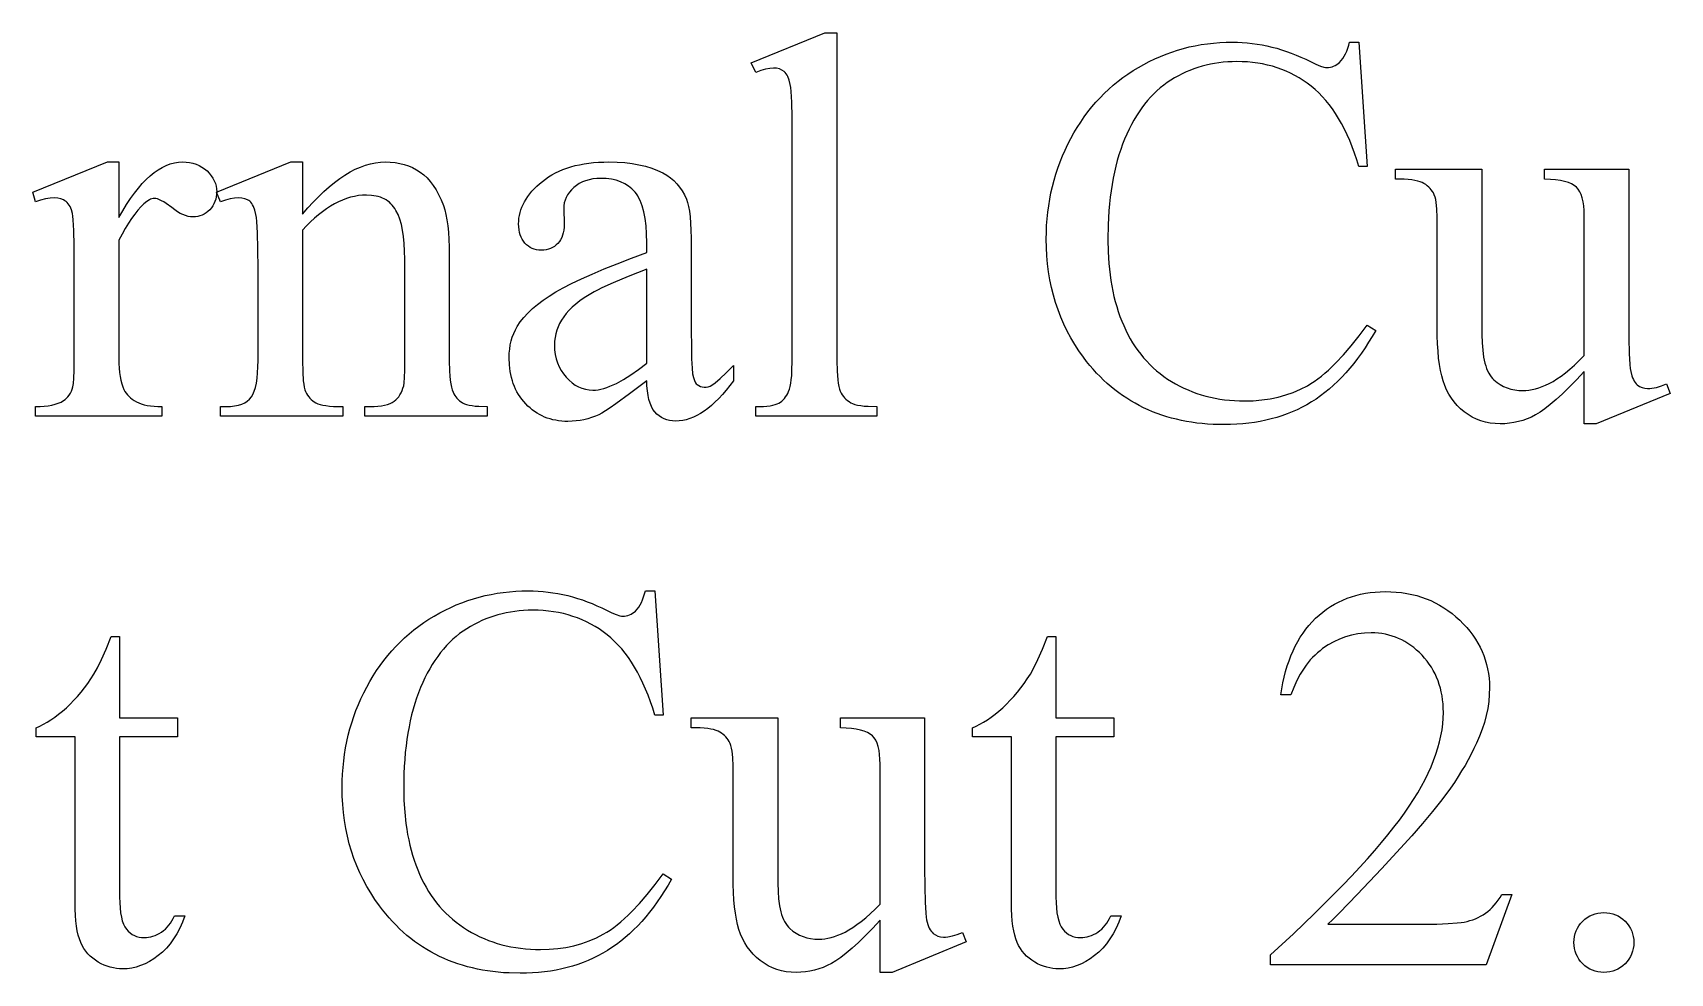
# Model space of a CAD drawing. Extents: x 6 to 600, y -207 to 349.
# Drawn here: x 287.6 to 343.5, y -207.1 to -174.9 of the extents above; entities that cross this region are included whole.
import ezdxf

# ---------------------------------------------------------------- set-up
doc = ezdxf.new("R2010")
doc.units = 0
doc.header["$MEASUREMENT"] = 0
doc.layers.add('EXT', color=1, linetype='CONTINUOUS')
doc.layers.add('POCKET_2_5MM', color=3, linetype='CONTINUOUS')

msp = doc.modelspace()

# ---------------------------------------------------------------- linework, layer by layer
at = {"layer": 'EXT'}
for points in [[(315.04, -174.909), (315.04, -186.109), (315.047, -186.472), (315.056, -186.628), (315.068, -186.768), (315.085, -186.891), (315.104, -186.997), (315.128, -187.087), (315.155, -187.16), (315.186, -187.223), (315.22, -187.281), (315.259, -187.336), (315.301, -187.387), (315.348, -187.434), (315.398, -187.477), (315.452, -187.516), (315.51, -187.552), (315.576, -187.583), (315.656, -187.61), (315.748, -187.633), (315.853, -187.652), (315.971, -187.667), (316.103, -187.677), (316.404, -187.685), (316.404, -188.017), (312.265, -188.017), (312.265, -187.685), (312.532, -187.678), (312.649, -187.669), (312.754, -187.655), (312.847, -187.639), (312.929, -187.618), (312.999, -187.594), (313.058, -187.566), (313.109, -187.533), (313.158, -187.496), (313.204, -187.454), (313.247, -187.407), (313.287, -187.355), (313.324, -187.298), (313.358, -187.236), (313.39, -187.169), (313.418, -187.092), (313.442, -186.999), (313.463, -186.89), (313.479, -186.766), (313.493, -186.625), (313.502, -186.469), (313.509, -186.109), (313.509, -178.439), (313.505, -177.794), (313.493, -177.286), (313.473, -176.916), (313.46, -176.782), (313.445, -176.683), (313.408, -176.533), (313.361, -176.408), (313.334, -176.355), (313.304, -176.309), (313.272, -176.269), (313.237, -176.236), (313.161, -176.184), (313.075, -176.146), (312.979, -176.124), (312.873, -176.116), (312.745, -176.126), (312.601, -176.153), (312.441, -176.199), (312.265, -176.264), (312.108, -175.941), (314.625, -174.909)], [(332.877, -175.231), (333.163, -179.481), (332.877, -179.481), (332.804, -179.247), (332.727, -179.021), (332.646, -178.803), (332.561, -178.594), (332.472, -178.393), (332.38, -178.2), (332.283, -178.016), (332.183, -177.84), (332.079, -177.673), (331.972, -177.514), (331.86, -177.363), (331.745, -177.22), (331.626, -177.086), (331.503, -176.96), (331.376, -176.843), (331.245, -176.734), (331.111, -176.632), (330.974, -176.537), (330.833, -176.449), (330.689, -176.367), (330.541, -176.292), (330.391, -176.223), (330.237, -176.161), (330.079, -176.105), (329.919, -176.056), (329.755, -176.013), (329.587, -175.977), (329.417, -175.948), (329.243, -175.925), (329.066, -175.908), (328.885, -175.898), (328.701, -175.895), (328.547, -175.898), (328.394, -175.905), (328.243, -175.917), (328.094, -175.935), (327.947, -175.957), (327.801, -175.984), (327.658, -176.016), (327.517, -176.053), (327.377, -176.095), (327.239, -176.142), (327.103, -176.194), (326.969, -176.25), (326.837, -176.312), (326.707, -176.379), (326.578, -176.45), (326.452, -176.527), (326.328, -176.609), (326.207, -176.696), (326.09, -176.79), (325.976, -176.889), (325.866, -176.995), (325.759, -177.106), (325.655, -177.223), (325.554, -177.346), (325.457, -177.475), (325.363, -177.609), (325.273, -177.75), (325.186, -177.896), (325.102, -178.049), (325.022, -178.207), (324.945, -178.371), (324.871, -178.541), (324.801, -178.716), (324.736, -178.897), (324.675, -179.083), (324.619, -179.274), (324.567, -179.471), (324.52, -179.673), (324.477, -179.88), (324.439, -180.092), (324.405, -180.309), (324.376, -180.532), (324.351, -180.76), (324.331, -180.993), (324.315, -181.232), (324.304, -181.476), (324.295, -181.979), (324.303, -182.396), (324.329, -182.799), (324.371, -183.188), (324.399, -183.377), (324.431, -183.562), (324.467, -183.745), (324.507, -183.923), (324.552, -184.098), (324.601, -184.269), (324.654, -184.437), (324.711, -184.602), (324.773, -184.763), (324.839, -184.92), (324.909, -185.073), (324.983, -185.222), (325.062, -185.366), (325.145, -185.506), (325.232, -185.641), (325.324, -185.772), (325.42, -185.898), (325.52, -186.019), (325.624, -186.136), (325.733, -186.249), (325.846, -186.357), (325.963, -186.46), (326.085, -186.559), (326.21, -186.653), (326.341, -186.743), (326.475, -186.828), (326.613, -186.908), (326.753, -186.984), (326.895, -187.054), (327.04, -187.118), (327.188, -187.178), (327.338, -187.233), (327.49, -187.282), (327.644, -187.326), (327.802, -187.365), (327.961, -187.398), (328.123, -187.427), (328.287, -187.45), (328.454, -187.468), (328.623, -187.481), (328.795, -187.489), (328.968, -187.492), (329.268, -187.484), (329.559, -187.459), (329.841, -187.419), (330.114, -187.362), (330.378, -187.288), (330.633, -187.199), (330.879, -187.093), (331.116, -186.971), (331.233, -186.902), (331.352, -186.825), (331.472, -186.74), (331.593, -186.646), (331.716, -186.545), (331.841, -186.436), (331.966, -186.318), (332.093, -186.193), (332.352, -185.918), (332.617, -185.612), (332.887, -185.273), (333.163, -184.901), (333.449, -185.086), (333.33, -185.291), (333.209, -185.489), (333.085, -185.68), (332.959, -185.864), (332.83, -186.041), (332.699, -186.211), (332.566, -186.375), (332.43, -186.531), (332.292, -186.68), (332.151, -186.822), (332.008, -186.957), (331.862, -187.086), (331.714, -187.207), (331.563, -187.321), (331.41, -187.428), (331.255, -187.529), (331.096, -187.622), (330.934, -187.71), (330.768, -187.792), (330.598, -187.867), (330.425, -187.937), (330.248, -188.001), (330.068, -188.058), (329.883, -188.109), (329.695, -188.155), (329.504, -188.194), (329.309, -188.227), (329.11, -188.255), (328.907, -188.276), (328.701, -188.291), (328.491, -188.3), (328.277, -188.303), (327.894, -188.294), (327.707, -188.283), (327.522, -188.267), (327.341, -188.247), (327.161, -188.222), (326.985, -188.193), (326.811, -188.159), (326.64, -188.121), (326.472, -188.078), (326.307, -188.031), (326.144, -187.979), (325.984, -187.923), (325.827, -187.862), (325.673, -187.797), (325.521, -187.727), (325.372, -187.653), (325.226, -187.574), (325.082, -187.491), (324.941, -187.403), (324.803, -187.311), (324.668, -187.214), (324.535, -187.112), (324.405, -187.007), (324.278, -186.896), (324.154, -186.782), (324.032, -186.662), (323.913, -186.539), (323.797, -186.41), (323.684, -186.277), (323.573, -186.14), (323.465, -185.998), (323.311, -185.782), (323.167, -185.56), (323.033, -185.334), (322.909, -185.103), (322.794, -184.867), (322.69, -184.627), (322.596, -184.382), (322.511, -184.132), (322.437, -183.877), (322.372, -183.618), (322.317, -183.353), (322.273, -183.084), (322.238, -182.811), (322.213, -182.532), (322.198, -182.249), (322.193, -181.961), (322.196, -181.728), (322.206, -181.498), (322.223, -181.27), (322.245, -181.044), (322.275, -180.821), (322.311, -180.6), (322.354, -180.382), (322.403, -180.166), (322.458, -179.952), (322.521, -179.741), (322.59, -179.532), (322.665, -179.325), (322.747, -179.121), (322.835, -178.919), (322.93, -178.719), (323.032, -178.522), (323.139, -178.329), (323.251, -178.142), (323.369, -177.96), (323.491, -177.783), (323.618, -177.612), (323.75, -177.446), (323.887, -177.286), (324.029, -177.132), (324.175, -176.983), (324.327, -176.839), (324.484, -176.701), (324.645, -176.568), (324.812, -176.441), (324.983, -176.32), (325.16, -176.204), (325.341, -176.093), (325.526, -175.989), (325.713, -175.891), (325.902, -175.8), (326.093, -175.716), (326.287, -175.639), (326.482, -175.568), (326.68, -175.504), (326.879, -175.447), (327.081, -175.396), (327.285, -175.353), (327.491, -175.316), (327.7, -175.285), (327.91, -175.262), (328.122, -175.245), (328.337, -175.235), (328.554, -175.231), (328.723, -175.234), (328.892, -175.242), (329.061, -175.255), (329.229, -175.273), (329.397, -175.296), (329.565, -175.325), (329.732, -175.359), (329.9, -175.397), (330.066, -175.441), (330.233, -175.491), (330.399, -175.545), (330.566, -175.605), (330.731, -175.67), (330.897, -175.74), (331.062, -175.815), (331.227, -175.895), (331.407, -175.984), (331.559, -176.047), (331.683, -176.085), (331.735, -176.095), (331.78, -176.098), (331.841, -176.095), (331.9, -176.087), (331.958, -176.073), (332.013, -176.054), (332.066, -176.03), (332.117, -175.999), (332.166, -175.964), (332.213, -175.923), (332.271, -175.858), (332.325, -175.786), (332.374, -175.709), (332.418, -175.626), (332.459, -175.536), (332.495, -175.441), (332.527, -175.339), (332.554, -175.231)], [(290.501, -179.324), (290.501, -181.223), (290.633, -180.993), (290.766, -180.778), (290.9, -180.578), (291.034, -180.393), (291.169, -180.222), (291.303, -180.066), (291.439, -179.925), (291.574, -179.799), (291.711, -179.688), (291.847, -179.591), (291.984, -179.51), (292.122, -179.443), (292.26, -179.391), (292.398, -179.354), (292.537, -179.332), (292.676, -179.324), (292.8, -179.329), (292.919, -179.344), (293.032, -179.368), (293.139, -179.402), (293.241, -179.445), (293.338, -179.498), (293.429, -179.561), (293.515, -179.633), (293.593, -179.712), (293.66, -179.794), (293.717, -179.878), (293.764, -179.966), (293.8, -180.057), (293.826, -180.151), (293.842, -180.248), (293.847, -180.348), (293.843, -180.436), (293.832, -180.52), (293.813, -180.602), (293.787, -180.679), (293.753, -180.754), (293.712, -180.825), (293.663, -180.892), (293.607, -180.956), (293.546, -181.014), (293.482, -181.065), (293.414, -181.108), (293.344, -181.143), (293.272, -181.17), (293.196, -181.189), (293.117, -181.201), (293.036, -181.205), (292.954, -181.2), (292.869, -181.185), (292.783, -181.16), (292.693, -181.125), (292.602, -181.081), (292.508, -181.026), (292.411, -180.961), (292.312, -180.887), (292.124, -180.748), (292.04, -180.693), (291.963, -180.648), (291.892, -180.614), (291.827, -180.589), (291.769, -180.574), (291.717, -180.569), (291.675, -180.572), (291.633, -180.58), (291.589, -180.595), (291.545, -180.615), (291.453, -180.673), (291.358, -180.753), (291.254, -180.855), (291.149, -180.973), (291.043, -181.105), (290.936, -181.253), (290.829, -181.417), (290.72, -181.595), (290.611, -181.789), (290.501, -181.998), (290.501, -186.045), (290.503, -186.214), (290.511, -186.373), (290.525, -186.522), (290.544, -186.66), (290.569, -186.787), (290.599, -186.904), (290.635, -187.009), (290.676, -187.105), (290.709, -187.166), (290.747, -187.224), (290.792, -187.28), (290.842, -187.333), (290.898, -187.383), (290.959, -187.431), (291.027, -187.477), (291.1, -187.519), (291.18, -187.558), (291.269, -187.592), (291.365, -187.621), (291.471, -187.644), (291.584, -187.662), (291.706, -187.675), (291.837, -187.683), (291.975, -187.685), (291.975, -188.017), (287.652, -188.017), (287.652, -187.685), (287.808, -187.682), (287.954, -187.673), (288.089, -187.657), (288.214, -187.635), (288.329, -187.606), (288.433, -187.571), (288.527, -187.53), (288.611, -187.483), (288.666, -187.443), (288.717, -187.398), (288.764, -187.347), (288.807, -187.291), (288.845, -187.23), (288.879, -187.163), (288.908, -187.09), (288.933, -187.012), (288.954, -186.898), (288.968, -186.711), (288.977, -186.451), (288.98, -186.118), (288.98, -182.846), (288.976, -182.183), (288.965, -181.669), (288.946, -181.305), (288.934, -181.179), (288.92, -181.09), (288.883, -180.959), (288.86, -180.9), (288.834, -180.847), (288.805, -180.798), (288.773, -180.754), (288.737, -180.714), (288.698, -180.679), (288.657, -180.649), (288.613, -180.623), (288.517, -180.583), (288.412, -180.558), (288.297, -180.55), (288.15, -180.559), (287.993, -180.585), (287.827, -180.628), (287.652, -180.689), (287.56, -180.357), (290.113, -179.324)], [(296.778, -181.113), (296.963, -180.896), (297.147, -180.694), (297.33, -180.505), (297.512, -180.33), (297.692, -180.17), (297.872, -180.023), (298.05, -179.89), (298.228, -179.771), (298.404, -179.667), (298.579, -179.576), (298.754, -179.499), (298.927, -179.436), (299.099, -179.387), (299.27, -179.352), (299.439, -179.331), (299.608, -179.324), (299.778, -179.33), (299.942, -179.346), (300.1, -179.373), (300.251, -179.411), (300.397, -179.459), (300.536, -179.519), (300.67, -179.589), (300.797, -179.67), (300.919, -179.763), (301.034, -179.871), (301.142, -179.992), (301.244, -180.128), (301.34, -180.277), (301.43, -180.44), (301.513, -180.617), (301.59, -180.809), (301.638, -180.956), (301.679, -181.122), (301.714, -181.306), (301.742, -181.509), (301.764, -181.73), (301.78, -181.97), (301.79, -182.228), (301.793, -182.505), (301.793, -186.109), (301.801, -186.478), (301.811, -186.638), (301.825, -186.782), (301.843, -186.91), (301.866, -187.022), (301.892, -187.117), (301.922, -187.197), (301.949, -187.253), (301.98, -187.306), (302.016, -187.355), (302.055, -187.402), (302.097, -187.445), (302.144, -187.485), (302.195, -187.522), (302.249, -187.556), (302.312, -187.587), (302.386, -187.613), (302.472, -187.635), (302.571, -187.653), (302.681, -187.667), (302.803, -187.677), (303.084, -187.685), (303.084, -188.017), (298.908, -188.017), (298.908, -187.685), (299.083, -187.685), (299.225, -187.683), (299.356, -187.674), (299.475, -187.66), (299.584, -187.64), (299.682, -187.615), (299.768, -187.584), (299.844, -187.548), (299.908, -187.506), (299.964, -187.458), (300.016, -187.405), (300.064, -187.347), (300.107, -187.283), (300.146, -187.214), (300.18, -187.14), (300.21, -187.06), (300.235, -186.976), (300.251, -186.87), (300.263, -186.69), (300.27, -186.436), (300.272, -186.109), (300.272, -182.652), (300.267, -182.374), (300.253, -182.116), (300.23, -181.877), (300.197, -181.658), (300.155, -181.458), (300.103, -181.279), (300.043, -181.119), (299.972, -180.979), (299.933, -180.916), (299.891, -180.857), (299.846, -180.802), (299.797, -180.751), (299.745, -180.704), (299.69, -180.662), (299.632, -180.623), (299.57, -180.588), (299.506, -180.558), (299.438, -180.531), (299.367, -180.509), (299.292, -180.491), (299.134, -180.466), (298.963, -180.458), (298.826, -180.463), (298.689, -180.477), (298.552, -180.5), (298.415, -180.533), (298.278, -180.575), (298.142, -180.627), (298.005, -180.688), (297.868, -180.758), (297.732, -180.837), (297.595, -180.926), (297.459, -181.025), (297.323, -181.132), (297.186, -181.249), (297.05, -181.376), (296.914, -181.511), (296.778, -181.657), (296.778, -186.109), (296.785, -186.497), (296.804, -186.803), (296.818, -186.925), (296.835, -187.027), (296.856, -187.108), (296.88, -187.169), (296.913, -187.234), (296.95, -187.294), (296.99, -187.35), (297.033, -187.401), (297.079, -187.447), (297.128, -187.49), (297.18, -187.528), (297.235, -187.561), (297.298, -187.59), (297.377, -187.615), (297.469, -187.637), (297.577, -187.654), (297.699, -187.668), (297.835, -187.678), (298.152, -187.685), (298.152, -188.017), (293.976, -188.017), (293.976, -187.685), (294.16, -187.685), (294.315, -187.68), (294.457, -187.665), (294.585, -187.639), (294.701, -187.604), (294.803, -187.558), (294.892, -187.501), (294.968, -187.435), (295.031, -187.358), (295.084, -187.267), (295.13, -187.157), (295.169, -187.029), (295.201, -186.882), (295.225, -186.717), (295.243, -186.533), (295.254, -186.33), (295.257, -186.109), (295.257, -182.975), (295.253, -182.289), (295.24, -181.751), (295.218, -181.362), (295.204, -181.223), (295.188, -181.122), (295.149, -180.969), (295.1, -180.843), (295.073, -180.79), (295.043, -180.743), (295.011, -180.704), (294.976, -180.67), (294.939, -180.642), (294.899, -180.618), (294.809, -180.58), (294.707, -180.558), (294.593, -180.55), (294.458, -180.559), (294.31, -180.585), (294.149, -180.628), (293.976, -180.689), (293.838, -180.357), (296.382, -179.324), (296.778, -179.324)], [(308.541, -186.8), (307.951, -187.25), (307.483, -187.593), (307.294, -187.725), (307.136, -187.831), (307.007, -187.909), (306.909, -187.962), (306.784, -188.016), (306.656, -188.063), (306.527, -188.102), (306.395, -188.135), (306.262, -188.16), (306.126, -188.178), (305.989, -188.189), (305.849, -188.192), (305.741, -188.19), (305.635, -188.183), (305.531, -188.171), (305.43, -188.155), (305.332, -188.134), (305.236, -188.108), (305.142, -188.078), (305.05, -188.043), (304.962, -188.003), (304.875, -187.958), (304.791, -187.909), (304.709, -187.855), (304.63, -187.797), (304.553, -187.734), (304.478, -187.666), (304.406, -187.593), (304.338, -187.517), (304.273, -187.437), (304.214, -187.355), (304.158, -187.27), (304.107, -187.182), (304.061, -187.091), (304.019, -186.997), (303.981, -186.9), (303.948, -186.8), (303.919, -186.697), (303.895, -186.591), (303.875, -186.482), (303.859, -186.37), (303.848, -186.255), (303.839, -186.017), (303.844, -185.865), (303.857, -185.718), (303.878, -185.577), (303.909, -185.441), (303.947, -185.31), (303.995, -185.184), (304.051, -185.063), (304.116, -184.948), (304.219, -184.792), (304.34, -184.639), (304.478, -184.488), (304.633, -184.339), (304.806, -184.193), (304.997, -184.049), (305.204, -183.907), (305.43, -183.768), (305.683, -183.626), (305.975, -183.476), (306.306, -183.319), (306.675, -183.155), (307.083, -182.983), (307.53, -182.803), (308.016, -182.616), (308.541, -182.422), (308.541, -182.09), (308.534, -181.787), (308.516, -181.508), (308.484, -181.254), (308.44, -181.025), (308.384, -180.821), (308.351, -180.728), (308.315, -180.641), (308.276, -180.561), (308.234, -180.487), (308.188, -180.419), (308.14, -180.357), (308.034, -180.247), (307.916, -180.151), (307.788, -180.07), (307.648, -180.004), (307.496, -179.953), (307.333, -179.916), (307.159, -179.894), (306.974, -179.887), (306.832, -179.892), (306.698, -179.906), (306.572, -179.931), (306.453, -179.965), (306.341, -180.009), (306.237, -180.063), (306.141, -180.127), (306.052, -180.2), (305.97, -180.28), (305.899, -180.363), (305.838, -180.448), (305.789, -180.537), (305.751, -180.628), (305.723, -180.722), (305.707, -180.819), (305.702, -180.919), (305.72, -181.454), (305.717, -181.557), (305.706, -181.654), (305.689, -181.745), (305.666, -181.829), (305.635, -181.908), (305.598, -181.981), (305.554, -182.048), (305.503, -182.108), (305.447, -182.162), (305.387, -182.209), (305.322, -182.249), (305.253, -182.281), (305.18, -182.306), (305.103, -182.324), (305.022, -182.335), (304.936, -182.339), (304.853, -182.335), (304.774, -182.324), (304.698, -182.305), (304.626, -182.279), (304.559, -182.245), (304.495, -182.204), (304.435, -182.155), (304.379, -182.099), (304.328, -182.036), (304.284, -181.968), (304.247, -181.895), (304.216, -181.816), (304.193, -181.731), (304.176, -181.641), (304.165, -181.546), (304.162, -181.445), (304.165, -181.346), (304.175, -181.248), (304.191, -181.152), (304.213, -181.056), (304.241, -180.962), (304.276, -180.868), (304.317, -180.776), (304.365, -180.684), (304.419, -180.594), (304.479, -180.504), (304.545, -180.416), (304.618, -180.328), (304.698, -180.242), (304.783, -180.156), (304.875, -180.072), (304.973, -179.988), (305.077, -179.908), (305.186, -179.833), (305.3, -179.763), (305.42, -179.698), (305.544, -179.638), (305.674, -179.584), (305.808, -179.534), (305.948, -179.49), (306.093, -179.451), (306.243, -179.418), (306.398, -179.389), (306.558, -179.366), (306.724, -179.348), (306.894, -179.335), (307.07, -179.327), (307.25, -179.324), (307.525, -179.33), (307.787, -179.348), (308.037, -179.378), (308.273, -179.419), (308.498, -179.472), (308.709, -179.537), (308.908, -179.614), (309.094, -179.702), (309.225, -179.779), (309.348, -179.865), (309.462, -179.962), (309.566, -180.069), (309.662, -180.186), (309.749, -180.312), (309.827, -180.449), (309.896, -180.597), (309.935, -180.709), (309.968, -180.847), (309.997, -181.01), (310.02, -181.2), (310.038, -181.416), (310.051, -181.658), (310.059, -181.925), (310.062, -182.219), (310.062, -185.086), (310.065, -185.631), (310.073, -186.059), (310.088, -186.371), (310.108, -186.565), (310.135, -186.69), (310.169, -186.792), (310.211, -186.872), (310.234, -186.904), (310.26, -186.929), (310.315, -186.97), (310.374, -186.999), (310.437, -187.016), (310.504, -187.022), (310.576, -187.018), (310.643, -187.006), (310.705, -186.985), (310.762, -186.957), (310.882, -186.87), (311.046, -186.729), (311.255, -186.534), (311.509, -186.284), (311.509, -186.8), (311.38, -186.968), (311.252, -187.124), (311.125, -187.27), (310.999, -187.405), (310.873, -187.53), (310.748, -187.643), (310.623, -187.746), (310.5, -187.837), (310.377, -187.918), (310.254, -187.989), (310.133, -188.048), (310.012, -188.097), (309.892, -188.135), (309.773, -188.162), (309.654, -188.178), (309.536, -188.183), (309.426, -188.178), (309.322, -188.164), (309.223, -188.139), (309.131, -188.105), (309.044, -188.061), (308.962, -188.007), (308.887, -187.943), (308.817, -187.87), (308.754, -187.784), (308.7, -187.685), (308.653, -187.572), (308.614, -187.446), (308.584, -187.305), (308.561, -187.151), (308.547, -186.982)], [(342.095, -179.573), (342.095, -184.689), (342.1, -185.351), (342.113, -185.871), (342.134, -186.248), (342.148, -186.383), (342.164, -186.482), (342.204, -186.634), (342.228, -186.7), (342.254, -186.76), (342.283, -186.814), (342.315, -186.862), (342.349, -186.903), (342.386, -186.939), (342.465, -186.995), (342.55, -187.035), (342.642, -187.06), (342.741, -187.068), (342.813, -187.065), (342.888, -187.058), (343.045, -187.029), (343.211, -186.98), (343.386, -186.911), (343.515, -187.234), (340.989, -188.275), (340.574, -188.275), (340.574, -186.487), (340.31, -186.768), (340.063, -187.022), (339.831, -187.249), (339.616, -187.448), (339.416, -187.62), (339.233, -187.764), (339.066, -187.881), (338.915, -187.971), (338.771, -188.042), (338.625, -188.104), (338.477, -188.157), (338.327, -188.199), (338.175, -188.233), (338.021, -188.256), (337.865, -188.271), (337.707, -188.275), (337.533, -188.269), (337.364, -188.25), (337.202, -188.218), (337.045, -188.173), (336.894, -188.115), (336.749, -188.045), (336.61, -187.961), (336.477, -187.865), (336.352, -187.759), (336.236, -187.645), (336.131, -187.524), (336.035, -187.396), (335.95, -187.261), (335.874, -187.118), (335.809, -186.967), (335.753, -186.81), (335.706, -186.64), (335.664, -186.454), (335.63, -186.25), (335.601, -186.031), (335.579, -185.794), (335.563, -185.541), (335.554, -185.271), (335.55, -184.984), (335.55, -181.214), (335.542, -180.938), (335.532, -180.817), (335.518, -180.707), (335.5, -180.609), (335.478, -180.523), (335.452, -180.448), (335.421, -180.384), (335.387, -180.329), (335.349, -180.276), (335.307, -180.227), (335.261, -180.181), (335.211, -180.138), (335.158, -180.098), (335.1, -180.062), (335.039, -180.03), (334.969, -180.001), (334.886, -179.976), (334.791, -179.955), (334.683, -179.939), (334.562, -179.926), (334.428, -179.918), (334.121, -179.914), (334.121, -179.573), (337.081, -179.573), (337.081, -185.224), (337.087, -185.506), (337.106, -185.763), (337.138, -185.995), (337.183, -186.201), (337.21, -186.295), (337.241, -186.382), (337.274, -186.463), (337.311, -186.538), (337.351, -186.606), (337.395, -186.668), (337.441, -186.724), (337.491, -186.773), (337.596, -186.859), (337.707, -186.934), (337.822, -186.997), (337.944, -187.049), (338.07, -187.09), (338.202, -187.118), (338.339, -187.136), (338.482, -187.141), (338.583, -187.138), (338.687, -187.126), (338.794, -187.106), (338.905, -187.079), (339.019, -187.044), (339.136, -187.001), (339.257, -186.951), (339.381, -186.893), (339.509, -186.823), (339.644, -186.74), (339.784, -186.642), (339.93, -186.531), (340.082, -186.405), (340.24, -186.265), (340.404, -186.111), (340.574, -185.943), (340.574, -181.159), (340.57, -180.986), (340.558, -180.828), (340.537, -180.685), (340.509, -180.556), (340.472, -180.442), (340.427, -180.342), (340.373, -180.257), (340.312, -180.186), (340.237, -180.127), (340.145, -180.074), (340.035, -180.029), (339.907, -179.992), (339.762, -179.961), (339.599, -179.938), (339.418, -179.923), (339.219, -179.914), (339.219, -179.573)], [(308.541, -186.201), (308.541, -182.984), (307.906, -183.24), (307.395, -183.456), (307.008, -183.632), (306.86, -183.705), (306.743, -183.768), (306.568, -183.87), (306.405, -183.973), (306.255, -184.077), (306.119, -184.182), (305.995, -184.289), (305.884, -184.397), (305.786, -184.506), (305.702, -184.616), (305.628, -184.728), (305.564, -184.842), (305.511, -184.959), (305.466, -185.079), (305.432, -185.201), (305.408, -185.326), (305.393, -185.454), (305.388, -185.584), (305.394, -185.746), (305.413, -185.901), (305.444, -186.05), (305.487, -186.191), (305.543, -186.325), (305.611, -186.452), (305.692, -186.572), (305.784, -186.685), (305.885, -186.788), (305.99, -186.877), (306.099, -186.952), (306.211, -187.014), (306.327, -187.061), (306.446, -187.096), (306.57, -187.116), (306.697, -187.123), (306.786, -187.119), (306.879, -187.109), (306.975, -187.091), (307.075, -187.065), (307.178, -187.033), (307.285, -186.993), (307.395, -186.947), (307.508, -186.893), (307.746, -186.763), (307.997, -186.605), (308.262, -186.417)]]:
    msp.add_lwpolyline(points, close=True, dxfattribs=at)
at = {"layer": 'POCKET_2_5MM'}
for points in [[(308.817, -193.981), (309.103, -198.231), (308.817, -198.231), (308.744, -197.997), (308.667, -197.771), (308.586, -197.553), (308.501, -197.344), (308.412, -197.143), (308.32, -196.95), (308.224, -196.766), (308.124, -196.59), (308.02, -196.423), (307.912, -196.264), (307.801, -196.113), (307.685, -195.97), (307.566, -195.836), (307.443, -195.71), (307.316, -195.593), (307.186, -195.484), (307.051, -195.382), (306.914, -195.287), (306.773, -195.199), (306.629, -195.117), (306.482, -195.042), (306.331, -194.973), (306.177, -194.911), (306.02, -194.855), (305.859, -194.806), (305.695, -194.763), (305.528, -194.727), (305.357, -194.698), (305.183, -194.675), (305.006, -194.658), (304.825, -194.648), (304.641, -194.645), (304.487, -194.648), (304.334, -194.655), (304.183, -194.667), (304.034, -194.685), (303.887, -194.707), (303.742, -194.734), (303.598, -194.766), (303.457, -194.803), (303.317, -194.845), (303.179, -194.892), (303.044, -194.944), (302.91, -195), (302.777, -195.062), (302.647, -195.129), (302.519, -195.2), (302.392, -195.277), (302.268, -195.359), (302.148, -195.446), (302.03, -195.54), (301.917, -195.639), (301.806, -195.745), (301.699, -195.856), (301.595, -195.973), (301.495, -196.096), (301.397, -196.225), (301.304, -196.359), (301.213, -196.5), (301.126, -196.646), (301.042, -196.799), (300.962, -196.957), (300.885, -197.121), (300.811, -197.291), (300.741, -197.466), (300.676, -197.647), (300.615, -197.833), (300.559, -198.024), (300.507, -198.221), (300.46, -198.423), (300.417, -198.63), (300.379, -198.842), (300.345, -199.059), (300.316, -199.282), (300.291, -199.51), (300.271, -199.743), (300.255, -199.982), (300.244, -200.226), (300.235, -200.729), (300.244, -201.146), (300.269, -201.549), (300.312, -201.938), (300.339, -202.127), (300.371, -202.312), (300.407, -202.495), (300.448, -202.673), (300.492, -202.848), (300.541, -203.019), (300.594, -203.187), (300.651, -203.352), (300.713, -203.513), (300.779, -203.67), (300.849, -203.823), (300.923, -203.972), (301.002, -204.116), (301.085, -204.256), (301.172, -204.391), (301.264, -204.522), (301.36, -204.648), (301.46, -204.769), (301.564, -204.886), (301.673, -204.999), (301.786, -205.107), (301.903, -205.21), (302.025, -205.309), (302.151, -205.403), (302.281, -205.493), (302.415, -205.578), (302.553, -205.658), (302.693, -205.734), (302.836, -205.804), (302.981, -205.868), (303.128, -205.928), (303.278, -205.983), (303.43, -206.032), (303.585, -206.076), (303.742, -206.115), (303.901, -206.148), (304.063, -206.177), (304.227, -206.2), (304.394, -206.218), (304.563, -206.231), (304.735, -206.239), (304.909, -206.242), (305.208, -206.234), (305.499, -206.209), (305.781, -206.169), (306.054, -206.112), (306.318, -206.038), (306.573, -205.949), (306.819, -205.843), (307.057, -205.721), (307.174, -205.652), (307.292, -205.575), (307.412, -205.49), (307.534, -205.396), (307.657, -205.295), (307.781, -205.186), (307.907, -205.068), (308.034, -204.943), (308.292, -204.668), (308.557, -204.362), (308.827, -204.023), (309.103, -203.651), (309.389, -203.836), (309.27, -204.041), (309.149, -204.239), (309.025, -204.43), (308.899, -204.614), (308.771, -204.791), (308.64, -204.961), (308.506, -205.125), (308.37, -205.281), (308.232, -205.43), (308.091, -205.572), (307.948, -205.707), (307.802, -205.836), (307.654, -205.957), (307.503, -206.071), (307.35, -206.178), (307.195, -206.279), (307.036, -206.372), (306.874, -206.46), (306.708, -206.542), (306.539, -206.617), (306.365, -206.687), (306.188, -206.751), (306.008, -206.808), (305.824, -206.859), (305.636, -206.905), (305.444, -206.944), (305.249, -206.977), (305.05, -207.005), (304.847, -207.026), (304.641, -207.041), (304.431, -207.05), (304.217, -207.053), (303.835, -207.044), (303.647, -207.033), (303.463, -207.017), (303.281, -206.997), (303.102, -206.972), (302.925, -206.943), (302.752, -206.909), (302.581, -206.871), (302.413, -206.828), (302.247, -206.781), (302.084, -206.729), (301.925, -206.673), (301.767, -206.612), (301.613, -206.547), (301.461, -206.477), (301.312, -206.403), (301.166, -206.324), (301.022, -206.241), (300.881, -206.153), (300.743, -206.061), (300.608, -205.964), (300.476, -205.862), (300.346, -205.757), (300.219, -205.646), (300.094, -205.532), (299.973, -205.412), (299.854, -205.289), (299.737, -205.16), (299.624, -205.027), (299.513, -204.89), (299.405, -204.748), (299.251, -204.532), (299.107, -204.31), (298.973, -204.084), (298.849, -203.853), (298.735, -203.617), (298.63, -203.377), (298.536, -203.132), (298.451, -202.882), (298.377, -202.627), (298.312, -202.368), (298.258, -202.103), (298.213, -201.834), (298.178, -201.561), (298.153, -201.282), (298.138, -200.999), (298.133, -200.711), (298.137, -200.478), (298.146, -200.248), (298.163, -200.02), (298.186, -199.794), (298.215, -199.571), (298.251, -199.35), (298.294, -199.132), (298.343, -198.916), (298.399, -198.702), (298.461, -198.491), (298.53, -198.282), (298.605, -198.075), (298.687, -197.871), (298.776, -197.669), (298.871, -197.469), (298.972, -197.272), (299.079, -197.079), (299.192, -196.892), (299.309, -196.71), (299.431, -196.533), (299.558, -196.362), (299.69, -196.196), (299.827, -196.036), (299.969, -195.882), (300.116, -195.733), (300.267, -195.589), (300.424, -195.451), (300.586, -195.318), (300.752, -195.191), (300.924, -195.07), (301.1, -194.954), (301.281, -194.843), (301.466, -194.739), (301.653, -194.641), (301.842, -194.55), (302.033, -194.466), (302.227, -194.389), (302.422, -194.318), (302.62, -194.254), (302.82, -194.197), (303.021, -194.146), (303.225, -194.103), (303.432, -194.066), (303.64, -194.035), (303.85, -194.012), (304.063, -193.995), (304.277, -193.985), (304.494, -193.981), (304.663, -193.984), (304.832, -193.992), (305.001, -194.005), (305.169, -194.023), (305.337, -194.046), (305.505, -194.075), (305.673, -194.109), (305.84, -194.147), (306.007, -194.191), (306.173, -194.241), (306.34, -194.295), (306.506, -194.355), (306.672, -194.42), (306.837, -194.49), (307.002, -194.565), (307.167, -194.645), (307.347, -194.734), (307.499, -194.797), (307.624, -194.835), (307.675, -194.845), (307.72, -194.848), (307.782, -194.845), (307.841, -194.837), (307.898, -194.823), (307.953, -194.804), (308.006, -194.78), (308.057, -194.749), (308.106, -194.714), (308.154, -194.673), (308.211, -194.608), (308.265, -194.536), (308.314, -194.459), (308.359, -194.376), (308.399, -194.286), (308.435, -194.191), (308.467, -194.089), (308.495, -193.981)], [(338.104, -204.361), (337.228, -206.767), (329.853, -206.767), (329.853, -206.426), (330.637, -205.701), (331.36, -205.01), (332.023, -204.353), (332.332, -204.037), (332.626, -203.73), (332.905, -203.431), (333.168, -203.141), (333.417, -202.859), (333.651, -202.586), (333.869, -202.321), (334.073, -202.064), (334.261, -201.817), (334.435, -201.577), (334.596, -201.344), (334.746, -201.112), (334.886, -200.883), (335.016, -200.657), (335.135, -200.434), (335.244, -200.212), (335.342, -199.994), (335.43, -199.777), (335.508, -199.564), (335.576, -199.353), (335.633, -199.144), (335.679, -198.938), (335.716, -198.734), (335.742, -198.533), (335.757, -198.335), (335.762, -198.139), (335.76, -197.992), (335.751, -197.848), (335.737, -197.708), (335.717, -197.571), (335.691, -197.437), (335.66, -197.307), (335.623, -197.18), (335.58, -197.056), (335.532, -196.935), (335.478, -196.818), (335.418, -196.704), (335.353, -196.594), (335.282, -196.486), (335.205, -196.383), (335.122, -196.282), (335.034, -196.185), (334.942, -196.092), (334.848, -196.005), (334.751, -195.925), (334.652, -195.85), (334.551, -195.781), (334.448, -195.718), (334.342, -195.662), (334.234, -195.611), (334.124, -195.566), (334.012, -195.527), (333.898, -195.494), (333.781, -195.467), (333.662, -195.446), (333.541, -195.431), (333.417, -195.423), (333.292, -195.42), (333.064, -195.428), (332.843, -195.453), (332.627, -195.495), (332.417, -195.554), (332.213, -195.63), (332.015, -195.723), (331.823, -195.832), (331.637, -195.959), (331.547, -196.028), (331.46, -196.101), (331.376, -196.179), (331.295, -196.26), (331.216, -196.345), (331.141, -196.434), (331.069, -196.527), (331, -196.624), (330.871, -196.829), (330.753, -197.05), (330.648, -197.287), (330.554, -197.54), (330.213, -197.54), (330.245, -197.33), (330.282, -197.126), (330.325, -196.928), (330.373, -196.737), (330.428, -196.551), (330.488, -196.372), (330.553, -196.199), (330.624, -196.033), (330.701, -195.872), (330.784, -195.718), (330.872, -195.57), (330.966, -195.428), (331.065, -195.292), (331.17, -195.162), (331.281, -195.039), (331.397, -194.922), (331.519, -194.811), (331.643, -194.708), (331.772, -194.612), (331.904, -194.522), (332.04, -194.44), (332.18, -194.366), (332.323, -194.298), (332.47, -194.237), (332.621, -194.184), (332.776, -194.137), (332.934, -194.098), (333.096, -194.066), (333.261, -194.041), (333.431, -194.023), (333.604, -194.013), (333.78, -194.009), (333.969, -194.013), (334.153, -194.024), (334.333, -194.043), (334.51, -194.07), (334.682, -194.105), (334.851, -194.147), (335.015, -194.196), (335.176, -194.253), (335.333, -194.318), (335.485, -194.391), (335.634, -194.471), (335.779, -194.559), (335.92, -194.654), (336.058, -194.757), (336.191, -194.868), (336.32, -194.986), (336.443, -195.11), (336.559, -195.236), (336.666, -195.365), (336.766, -195.497), (336.857, -195.631), (336.941, -195.768), (337.016, -195.908), (337.084, -196.051), (337.144, -196.196), (337.195, -196.345), (337.239, -196.495), (337.275, -196.649), (337.303, -196.805), (337.323, -196.964), (337.335, -197.126), (337.339, -197.291), (337.332, -197.528), (337.311, -197.766), (337.276, -198.003), (337.228, -198.24), (337.166, -198.478), (337.09, -198.715), (337, -198.952), (336.896, -199.19), (336.808, -199.377), (336.712, -199.566), (336.611, -199.756), (336.502, -199.947), (336.387, -200.14), (336.265, -200.334), (336.137, -200.53), (336.002, -200.727), (335.712, -201.125), (335.396, -201.528), (335.053, -201.937), (334.684, -202.352), (333.644, -203.481), (332.819, -204.361), (332.21, -204.993), (331.987, -205.215), (331.817, -205.375), (335.08, -205.375), (335.541, -205.371), (335.927, -205.357), (336.239, -205.334), (336.367, -205.319), (336.477, -205.302), (336.576, -205.281), (336.672, -205.255), (336.766, -205.225), (336.858, -205.19), (336.947, -205.15), (337.034, -205.105), (337.119, -205.056), (337.2, -205.002), (337.28, -204.943), (337.357, -204.877), (337.431, -204.806), (337.502, -204.729), (337.571, -204.646), (337.638, -204.557), (337.702, -204.462), (337.763, -204.361)], [(290.528, -195.549), (290.528, -198.323), (292.501, -198.323), (292.501, -198.969), (290.528, -198.969), (290.528, -204.444), (290.532, -204.641), (290.543, -204.821), (290.561, -204.984), (290.587, -205.131), (290.62, -205.261), (290.66, -205.374), (290.708, -205.471), (290.763, -205.55), (290.824, -205.617), (290.889, -205.675), (290.958, -205.725), (291.032, -205.765), (291.109, -205.796), (291.191, -205.818), (291.277, -205.832), (291.367, -205.836), (291.443, -205.833), (291.518, -205.824), (291.593, -205.81), (291.667, -205.789), (291.74, -205.762), (291.813, -205.73), (291.885, -205.692), (291.957, -205.647), (292.026, -205.597), (292.092, -205.541), (292.153, -205.48), (292.211, -205.413), (292.264, -205.341), (292.313, -205.263), (292.358, -205.179), (292.4, -205.09), (292.759, -205.09), (292.674, -205.308), (292.581, -205.513), (292.479, -205.704), (292.37, -205.881), (292.251, -206.044), (292.125, -206.193), (291.99, -206.328), (291.846, -206.449), (291.698, -206.556), (291.549, -206.649), (291.399, -206.727), (291.247, -206.791), (291.095, -206.841), (290.941, -206.877), (290.786, -206.898), (290.63, -206.906), (290.524, -206.902), (290.419, -206.891), (290.314, -206.872), (290.21, -206.847), (290.107, -206.814), (290.004, -206.773), (289.902, -206.726), (289.8, -206.67), (289.702, -206.609), (289.61, -206.54), (289.526, -206.466), (289.447, -206.385), (289.376, -206.297), (289.311, -206.204), (289.252, -206.104), (289.201, -205.998), (289.155, -205.881), (289.116, -205.749), (289.083, -205.602), (289.056, -205.441), (289.034, -205.265), (289.019, -205.074), (289.01, -204.868), (289.007, -204.647), (289.007, -198.969), (287.671, -198.969), (287.671, -198.664), (287.798, -198.609), (287.925, -198.545), (288.054, -198.473), (288.183, -198.391), (288.313, -198.301), (288.444, -198.202), (288.575, -198.094), (288.708, -197.978), (288.838, -197.854), (288.965, -197.724), (289.089, -197.589), (289.209, -197.449), (289.325, -197.302), (289.438, -197.151), (289.547, -196.993), (289.652, -196.83), (289.769, -196.618), (289.906, -196.334), (290.064, -195.978), (290.242, -195.549)], [(322.525, -195.549), (322.525, -198.323), (324.498, -198.323), (324.498, -198.969), (322.525, -198.969), (322.525, -204.444), (322.529, -204.641), (322.54, -204.821), (322.558, -204.984), (322.584, -205.131), (322.617, -205.261), (322.657, -205.374), (322.705, -205.471), (322.76, -205.55), (322.821, -205.617), (322.886, -205.675), (322.955, -205.725), (323.028, -205.765), (323.106, -205.796), (323.188, -205.818), (323.274, -205.832), (323.364, -205.836), (323.44, -205.833), (323.515, -205.824), (323.589, -205.81), (323.663, -205.789), (323.737, -205.762), (323.81, -205.73), (323.882, -205.692), (323.954, -205.647), (324.023, -205.597), (324.089, -205.541), (324.15, -205.48), (324.207, -205.413), (324.261, -205.341), (324.31, -205.263), (324.355, -205.179), (324.396, -205.09), (324.756, -205.09), (324.671, -205.308), (324.578, -205.513), (324.476, -205.704), (324.366, -205.881), (324.248, -206.044), (324.121, -206.193), (323.986, -206.328), (323.843, -206.449), (323.695, -206.556), (323.546, -206.649), (323.395, -206.727), (323.244, -206.791), (323.091, -206.841), (322.937, -206.877), (322.782, -206.898), (322.626, -206.906), (322.521, -206.902), (322.415, -206.891), (322.311, -206.872), (322.207, -206.847), (322.103, -206.814), (322.001, -206.773), (321.898, -206.726), (321.797, -206.67), (321.699, -206.609), (321.607, -206.54), (321.522, -206.466), (321.444, -206.385), (321.372, -206.297), (321.307, -206.204), (321.249, -206.104), (321.197, -205.998), (321.152, -205.881), (321.113, -205.749), (321.079, -205.602), (321.052, -205.441), (321.031, -205.265), (321.016, -205.074), (321.007, -204.868), (321.004, -204.647), (321.004, -198.969), (319.667, -198.969), (319.667, -198.664), (319.794, -198.609), (319.922, -198.545), (320.051, -198.473), (320.18, -198.391), (320.31, -198.301), (320.441, -198.202), (320.572, -198.094), (320.704, -197.978), (320.835, -197.854), (320.962, -197.724), (321.086, -197.589), (321.206, -197.449), (321.322, -197.302), (321.435, -197.151), (321.544, -196.993), (321.649, -196.83), (321.766, -196.618), (321.903, -196.334), (322.061, -195.978), (322.239, -195.549)], [(318.036, -198.323), (318.036, -203.439), (318.04, -204.101), (318.053, -204.621), (318.074, -204.998), (318.089, -205.133), (318.105, -205.232), (318.144, -205.384), (318.168, -205.45), (318.195, -205.51), (318.224, -205.564), (318.255, -205.612), (318.289, -205.653), (318.326, -205.689), (318.405, -205.745), (318.491, -205.785), (318.583, -205.81), (318.681, -205.818), (318.753, -205.815), (318.828, -205.808), (318.985, -205.779), (319.151, -205.73), (319.326, -205.661), (319.455, -205.984), (316.929, -207.025), (316.515, -207.025), (316.515, -205.237), (316.251, -205.518), (316.003, -205.772), (315.771, -205.999), (315.556, -206.198), (315.357, -206.37), (315.173, -206.514), (315.006, -206.631), (314.855, -206.721), (314.711, -206.792), (314.565, -206.854), (314.418, -206.907), (314.268, -206.949), (314.116, -206.983), (313.962, -207.006), (313.806, -207.021), (313.648, -207.025), (313.473, -207.019), (313.305, -207), (313.142, -206.968), (312.985, -206.923), (312.834, -206.865), (312.689, -206.795), (312.55, -206.711), (312.417, -206.615), (312.292, -206.509), (312.176, -206.395), (312.071, -206.274), (311.976, -206.146), (311.89, -206.011), (311.815, -205.868), (311.749, -205.717), (311.693, -205.56), (311.646, -205.39), (311.605, -205.204), (311.57, -205), (311.541, -204.781), (311.519, -204.544), (311.503, -204.291), (311.494, -204.021), (311.491, -203.734), (311.491, -199.964), (311.483, -199.688), (311.472, -199.567), (311.458, -199.457), (311.44, -199.359), (311.418, -199.273), (311.392, -199.198), (311.362, -199.134), (311.327, -199.079), (311.289, -199.026), (311.247, -198.977), (311.201, -198.931), (311.152, -198.888), (311.098, -198.848), (311.04, -198.812), (310.979, -198.78), (310.909, -198.751), (310.827, -198.726), (310.731, -198.705), (310.623, -198.689), (310.502, -198.676), (310.368, -198.668), (310.062, -198.664), (310.062, -198.323), (313.021, -198.323), (313.021, -203.974), (313.027, -204.256), (313.046, -204.513), (313.079, -204.745), (313.123, -204.951), (313.151, -205.045), (313.181, -205.132), (313.215, -205.213), (313.252, -205.288), (313.292, -205.356), (313.335, -205.418), (313.381, -205.474), (313.431, -205.523), (313.536, -205.609), (313.647, -205.684), (313.763, -205.747), (313.884, -205.799), (314.01, -205.84), (314.142, -205.868), (314.279, -205.886), (314.422, -205.891), (314.523, -205.888), (314.627, -205.876), (314.734, -205.856), (314.845, -205.829), (314.959, -205.794), (315.076, -205.751), (315.197, -205.701), (315.321, -205.643), (315.449, -205.573), (315.584, -205.49), (315.724, -205.392), (315.87, -205.281), (316.023, -205.155), (316.181, -205.015), (316.345, -204.861), (316.515, -204.693), (316.515, -199.909), (316.51, -199.736), (316.498, -199.578), (316.478, -199.435), (316.449, -199.306), (316.412, -199.192), (316.367, -199.092), (316.313, -199.007), (316.252, -198.936), (316.177, -198.877), (316.085, -198.824), (315.975, -198.779), (315.847, -198.742), (315.702, -198.711), (315.539, -198.688), (315.358, -198.673), (315.159, -198.664), (315.159, -198.323)], [(341.247, -204.979), (341.353, -204.984), (341.455, -204.998), (341.553, -205.021), (341.646, -205.054), (341.735, -205.096), (341.819, -205.147), (341.9, -205.208), (341.975, -205.278), (342.045, -205.355), (342.105, -205.436), (342.155, -205.521), (342.197, -205.609), (342.229, -205.702), (342.252, -205.798), (342.266, -205.898), (342.27, -206.002), (342.266, -206.106), (342.252, -206.206), (342.228, -206.303), (342.196, -206.395), (342.153, -206.484), (342.102, -206.568), (342.041, -206.649), (341.971, -206.726), (341.894, -206.796), (341.813, -206.857), (341.729, -206.908), (341.64, -206.95), (341.548, -206.983), (341.451, -207.007), (341.351, -207.021), (341.247, -207.025), (341.143, -207.021), (341.043, -207.007), (340.947, -206.983), (340.854, -206.95), (340.766, -206.908), (340.681, -206.857), (340.6, -206.796), (340.524, -206.726), (340.453, -206.649), (340.393, -206.568), (340.341, -206.484), (340.299, -206.395), (340.266, -206.303), (340.243, -206.206), (340.229, -206.106), (340.224, -206.002), (340.229, -205.896), (340.243, -205.794), (340.266, -205.697), (340.299, -205.603), (340.341, -205.515), (340.393, -205.43), (340.453, -205.35), (340.524, -205.274), (340.6, -205.205), (340.681, -205.145), (340.766, -205.094), (340.854, -205.053), (340.947, -205.02), (341.043, -204.997), (341.143, -204.983)]]:
    msp.add_lwpolyline(points, close=True, dxfattribs=at)

doc.saveas('drawing.dxf')
